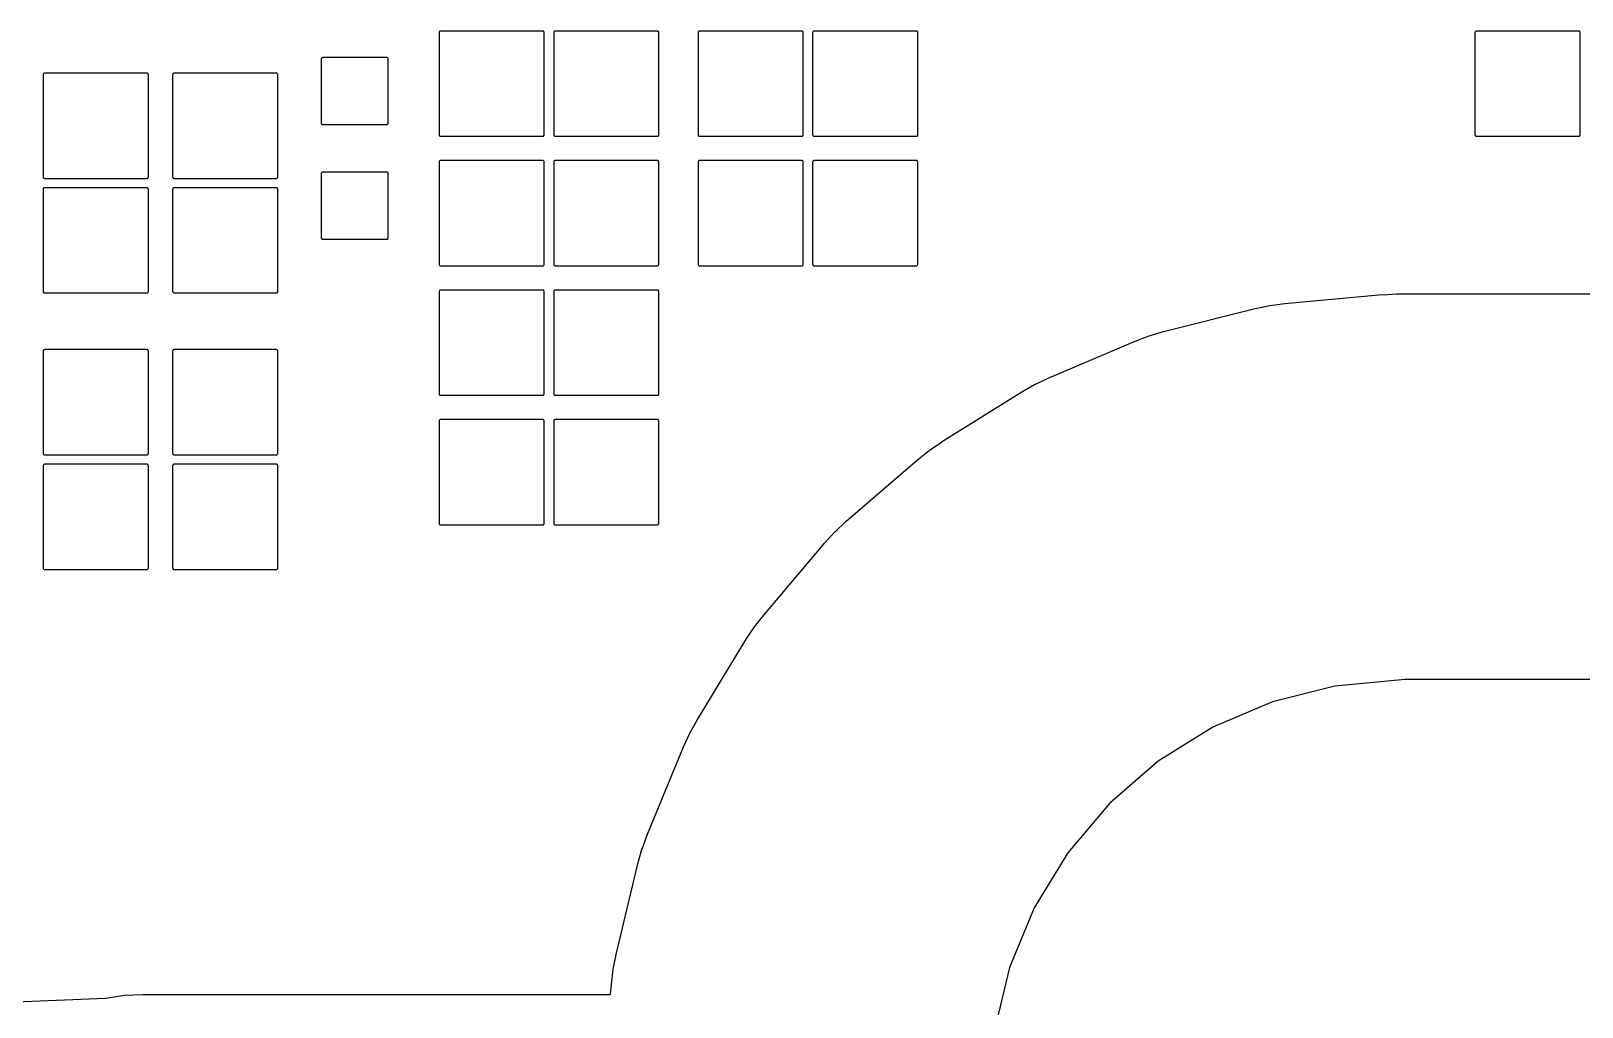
# Model space of a CAD drawing. Header units: inches. Extents: x -0.5 to 10, y -2.4 to 3.9.
# Drawn here: x 1.16 to 1.6391, y 2.7848 to 3.0863 of the extents above; entities that cross this region are included whole.
import ezdxf

# ---------------------------------------------------------------- set-up
doc = ezdxf.new("R2010")
doc.units = ezdxf.units.IN

msp = doc.modelspace()

# ---------------------------------------------------------------- linework, layer by layer
for points in [[(1.286525, 3.053751), (1.286525, 3.053751), (1.28655, 3.05375), (1.31805, 3.05375), (1.318075, 3.053751), (1.318124, 3.053756), (1.318172, 3.053765), (1.318219, 3.053779), (1.318264, 3.053798), (1.318307, 3.053821), (1.318348, 3.053849), (1.318386, 3.05388), (1.31842, 3.053914), (1.318451, 3.053952), (1.318479, 3.053993), (1.318502, 3.054036), (1.318521, 3.054081), (1.318535, 3.054128), (1.318544, 3.054176), (1.318549, 3.054225), (1.31855, 3.05425), (1.31855, 3.08575), (1.318549, 3.085775), (1.318544, 3.085824), (1.318535, 3.085872), (1.318521, 3.085919), (1.318502, 3.085964), (1.318479, 3.086007), (1.318451, 3.086048), (1.31842, 3.086086), (1.318386, 3.08612), (1.318348, 3.086151), (1.318307, 3.086179), (1.318264, 3.086202), (1.318219, 3.086221), (1.318172, 3.086235), (1.318124, 3.086244), (1.318075, 3.086249), (1.31805, 3.08625), (1.28655, 3.08625), (1.286525, 3.086249), (1.286476, 3.086244), (1.286428, 3.086235), (1.286381, 3.086221), (1.286336, 3.086202), (1.286293, 3.086179), (1.286252, 3.086151), (1.286214, 3.08612), (1.28618, 3.086086), (1.286149, 3.086048), (1.286121, 3.086007), (1.286098, 3.085964), (1.286079, 3.085919), (1.286065, 3.085872), (1.286056, 3.085824), (1.286051, 3.085775), (1.28605, 3.08575), (1.28605, 3.05425), (1.286051, 3.054225), (1.286056, 3.054176), (1.286065, 3.054128), (1.286079, 3.054081), (1.286098, 3.054036), (1.286121, 3.053993), (1.286149, 3.053952), (1.28618, 3.053914), (1.286214, 3.05388), (1.286252, 3.053849), (1.286293, 3.053821), (1.286336, 3.053798), (1.286381, 3.053779), (1.286428, 3.053765), (1.286476, 3.053756)], [(1.321925, 3.053751), (1.321925, 3.053751), (1.32195, 3.05375), (1.35345, 3.05375), (1.353475, 3.053751), (1.353524, 3.053756), (1.353572, 3.053765), (1.353619, 3.053779), (1.353664, 3.053798), (1.353707, 3.053821), (1.353748, 3.053849), (1.353786, 3.05388), (1.35382, 3.053914), (1.353851, 3.053952), (1.353879, 3.053993), (1.353902, 3.054036), (1.353921, 3.054081), (1.353935, 3.054128), (1.353944, 3.054176), (1.353949, 3.054225), (1.35395, 3.05425), (1.35395, 3.08575), (1.353949, 3.085775), (1.353944, 3.085824), (1.353935, 3.085872), (1.353921, 3.085919), (1.353902, 3.085964), (1.353879, 3.086007), (1.353851, 3.086048), (1.35382, 3.086086), (1.353786, 3.08612), (1.353748, 3.086151), (1.353707, 3.086179), (1.353664, 3.086202), (1.353619, 3.086221), (1.353572, 3.086235), (1.353524, 3.086244), (1.353475, 3.086249), (1.35345, 3.08625), (1.32195, 3.08625), (1.321925, 3.086249), (1.321876, 3.086244), (1.321828, 3.086235), (1.321781, 3.086221), (1.321736, 3.086202), (1.321693, 3.086179), (1.321652, 3.086151), (1.321614, 3.08612), (1.32158, 3.086086), (1.321549, 3.086048), (1.321521, 3.086007), (1.321498, 3.085964), (1.321479, 3.085919), (1.321465, 3.085872), (1.321456, 3.085824), (1.321451, 3.085775), (1.32145, 3.08575), (1.32145, 3.05425), (1.321451, 3.054225), (1.321456, 3.054176), (1.321465, 3.054128), (1.321479, 3.054081), (1.321498, 3.054036), (1.321521, 3.053993), (1.321549, 3.053952), (1.32158, 3.053914), (1.321614, 3.05388), (1.321652, 3.053849), (1.321693, 3.053821), (1.321736, 3.053798), (1.321781, 3.053779), (1.321828, 3.053765), (1.321876, 3.053756)], [(1.366525, 3.053751), (1.366525, 3.053751), (1.36655, 3.05375), (1.39805, 3.05375), (1.398075, 3.053751), (1.398124, 3.053756), (1.398172, 3.053765), (1.398219, 3.053779), (1.398264, 3.053798), (1.398307, 3.053821), (1.398348, 3.053849), (1.398386, 3.05388), (1.39842, 3.053914), (1.398451, 3.053952), (1.398479, 3.053993), (1.398502, 3.054036), (1.398521, 3.054081), (1.398535, 3.054128), (1.398544, 3.054176), (1.398549, 3.054225), (1.39855, 3.05425), (1.39855, 3.08575), (1.398549, 3.085775), (1.398544, 3.085824), (1.398535, 3.085872), (1.398521, 3.085919), (1.398502, 3.085964), (1.398479, 3.086007), (1.398451, 3.086048), (1.39842, 3.086086), (1.398386, 3.08612), (1.398348, 3.086151), (1.398307, 3.086179), (1.398264, 3.086202), (1.398219, 3.086221), (1.398172, 3.086235), (1.398124, 3.086244), (1.398075, 3.086249), (1.39805, 3.08625), (1.36655, 3.08625), (1.366525, 3.086249), (1.366476, 3.086244), (1.366428, 3.086235), (1.366381, 3.086221), (1.366336, 3.086202), (1.366293, 3.086179), (1.366252, 3.086151), (1.366214, 3.08612), (1.36618, 3.086086), (1.366149, 3.086048), (1.366121, 3.086007), (1.366098, 3.085964), (1.366079, 3.085919), (1.366065, 3.085872), (1.366056, 3.085824), (1.366051, 3.085775), (1.36605, 3.08575), (1.36605, 3.05425), (1.366051, 3.054225), (1.366056, 3.054176), (1.366065, 3.054128), (1.366079, 3.054081), (1.366098, 3.054036), (1.366121, 3.053993), (1.366149, 3.053952), (1.36618, 3.053914), (1.366214, 3.05388), (1.366252, 3.053849), (1.366293, 3.053821), (1.366336, 3.053798), (1.366381, 3.053779), (1.366428, 3.053765), (1.366476, 3.053756)], [(1.401925, 3.053751), (1.401925, 3.053751), (1.40195, 3.05375), (1.43345, 3.05375), (1.433475, 3.053751), (1.433524, 3.053756), (1.433572, 3.053765), (1.433619, 3.053779), (1.433664, 3.053798), (1.433707, 3.053821), (1.433748, 3.053849), (1.433786, 3.05388), (1.43382, 3.053914), (1.433851, 3.053952), (1.433879, 3.053993), (1.433902, 3.054036), (1.433921, 3.054081), (1.433935, 3.054128), (1.433944, 3.054176), (1.433949, 3.054225), (1.43395, 3.05425), (1.43395, 3.08575), (1.433949, 3.085775), (1.433944, 3.085824), (1.433935, 3.085872), (1.433921, 3.085919), (1.433902, 3.085964), (1.433879, 3.086007), (1.433851, 3.086048), (1.43382, 3.086086), (1.433786, 3.08612), (1.433748, 3.086151), (1.433707, 3.086179), (1.433664, 3.086202), (1.433619, 3.086221), (1.433572, 3.086235), (1.433524, 3.086244), (1.433475, 3.086249), (1.43345, 3.08625), (1.40195, 3.08625), (1.401925, 3.086249), (1.401876, 3.086244), (1.401828, 3.086235), (1.401781, 3.086221), (1.401736, 3.086202), (1.401693, 3.086179), (1.401652, 3.086151), (1.401614, 3.08612), (1.40158, 3.086086), (1.401549, 3.086048), (1.401521, 3.086007), (1.401498, 3.085964), (1.401479, 3.085919), (1.401465, 3.085872), (1.401456, 3.085824), (1.401451, 3.085775), (1.40145, 3.08575), (1.40145, 3.05425), (1.401451, 3.054225), (1.401456, 3.054176), (1.401465, 3.054128), (1.401479, 3.054081), (1.401498, 3.054036), (1.401521, 3.053993), (1.401549, 3.053952), (1.40158, 3.053914), (1.401614, 3.05388), (1.401652, 3.053849), (1.401693, 3.053821), (1.401736, 3.053798), (1.401781, 3.053779), (1.401828, 3.053765), (1.401876, 3.053756)], [(1.606525, 3.053751), (1.606525, 3.053751), (1.60655, 3.05375), (1.63805, 3.05375), (1.638075, 3.053751), (1.638124, 3.053756), (1.638172, 3.053765), (1.638219, 3.053779), (1.638264, 3.053798), (1.638307, 3.053821), (1.638348, 3.053849), (1.638386, 3.05388), (1.63842, 3.053914), (1.638451, 3.053952), (1.638479, 3.053993), (1.638502, 3.054036), (1.638521, 3.054081), (1.638535, 3.054128), (1.638544, 3.054176), (1.638549, 3.054225), (1.63855, 3.05425), (1.63855, 3.08575), (1.638549, 3.085775), (1.638544, 3.085824), (1.638535, 3.085872), (1.638521, 3.085919), (1.638502, 3.085964), (1.638479, 3.086007), (1.638451, 3.086048), (1.63842, 3.086086), (1.638386, 3.08612), (1.638348, 3.086151), (1.638307, 3.086179), (1.638264, 3.086202), (1.638219, 3.086221), (1.638172, 3.086235), (1.638124, 3.086244), (1.638075, 3.086249), (1.63805, 3.08625), (1.60655, 3.08625), (1.606525, 3.086249), (1.606476, 3.086244), (1.606428, 3.086235), (1.606381, 3.086221), (1.606336, 3.086202), (1.606293, 3.086179), (1.606252, 3.086151), (1.606214, 3.08612), (1.60618, 3.086086), (1.606149, 3.086048), (1.606121, 3.086007), (1.606098, 3.085964), (1.606079, 3.085919), (1.606065, 3.085872), (1.606056, 3.085824), (1.606051, 3.085775), (1.60605, 3.08575), (1.60605, 3.05425), (1.606051, 3.054225), (1.606056, 3.054176), (1.606065, 3.054128), (1.606079, 3.054081), (1.606098, 3.054036), (1.606121, 3.053993), (1.606149, 3.053952), (1.60618, 3.053914), (1.606214, 3.05388), (1.606252, 3.053849), (1.606293, 3.053821), (1.606336, 3.053798), (1.606381, 3.053779), (1.606428, 3.053765), (1.606476, 3.053756)], [(1.250125, 3.057351), (1.250125, 3.057351), (1.25015, 3.05735), (1.26985, 3.05735), (1.269875, 3.057351), (1.269924, 3.057356), (1.269972, 3.057365), (1.270019, 3.057379), (1.270064, 3.057398), (1.270107, 3.057421), (1.270148, 3.057449), (1.270186, 3.05748), (1.27022, 3.057514), (1.270251, 3.057552), (1.270279, 3.057593), (1.270302, 3.057636), (1.270321, 3.057681), (1.270335, 3.057728), (1.270344, 3.057776), (1.270349, 3.057825), (1.27035, 3.05785), (1.27035, 3.07755), (1.270349, 3.077575), (1.270344, 3.077624), (1.270335, 3.077672), (1.270321, 3.077719), (1.270302, 3.077764), (1.270279, 3.077807), (1.270251, 3.077848), (1.27022, 3.077886), (1.270186, 3.07792), (1.270148, 3.077951), (1.270107, 3.077979), (1.270064, 3.078002), (1.270019, 3.078021), (1.269972, 3.078035), (1.269924, 3.078044), (1.269875, 3.078049), (1.26985, 3.07805), (1.25015, 3.07805), (1.250125, 3.078049), (1.250076, 3.078044), (1.250028, 3.078035), (1.249981, 3.078021), (1.249936, 3.078002), (1.249893, 3.077979), (1.249852, 3.077951), (1.249814, 3.07792), (1.24978, 3.077886), (1.249749, 3.077848), (1.249721, 3.077807), (1.249698, 3.077764), (1.249679, 3.077719), (1.249665, 3.077672), (1.249656, 3.077624), (1.249651, 3.077575), (1.24965, 3.07755), (1.24965, 3.05785), (1.249651, 3.057825), (1.249656, 3.057776), (1.249665, 3.057728), (1.249679, 3.057681), (1.249698, 3.057636), (1.249721, 3.057593), (1.249749, 3.057552), (1.24978, 3.057514), (1.249814, 3.05748), (1.249852, 3.057449), (1.249893, 3.057421), (1.249936, 3.057398), (1.249981, 3.057379), (1.250028, 3.057365), (1.250076, 3.057356)], [(1.164225, 3.040751), (1.164225, 3.040751), (1.16425, 3.04075), (1.19575, 3.04075), (1.195775, 3.040751), (1.195824, 3.040756), (1.195872, 3.040765), (1.195919, 3.040779), (1.195964, 3.040798), (1.196007, 3.040821), (1.196048, 3.040849), (1.196086, 3.04088), (1.19612, 3.040914), (1.196151, 3.040952), (1.196179, 3.040993), (1.196202, 3.041036), (1.196221, 3.041081), (1.196235, 3.041128), (1.196244, 3.041176), (1.196249, 3.041225), (1.19625, 3.04125), (1.19625, 3.07275), (1.196249, 3.072775), (1.196244, 3.072824), (1.196235, 3.072872), (1.196221, 3.072919), (1.196202, 3.072964), (1.196179, 3.073007), (1.196151, 3.073048), (1.19612, 3.073086), (1.196086, 3.07312), (1.196048, 3.073151), (1.196007, 3.073179), (1.195964, 3.073202), (1.195919, 3.073221), (1.195872, 3.073235), (1.195824, 3.073244), (1.195775, 3.073249), (1.19575, 3.07325), (1.16425, 3.07325), (1.164225, 3.073249), (1.164176, 3.073244), (1.164128, 3.073235), (1.164081, 3.073221), (1.164036, 3.073202), (1.163993, 3.073179), (1.163952, 3.073151), (1.163914, 3.07312), (1.16388, 3.073086), (1.163849, 3.073048), (1.163821, 3.073007), (1.163798, 3.072964), (1.163779, 3.072919), (1.163765, 3.072872), (1.163756, 3.072824), (1.163751, 3.072775), (1.16375, 3.07275), (1.16375, 3.04125), (1.163751, 3.041225), (1.163756, 3.041176), (1.163765, 3.041128), (1.163779, 3.041081), (1.163798, 3.041036), (1.163821, 3.040993), (1.163849, 3.040952), (1.16388, 3.040914), (1.163914, 3.04088), (1.163952, 3.040849), (1.163993, 3.040821), (1.164036, 3.040798), (1.164081, 3.040779), (1.164128, 3.040765), (1.164176, 3.040756)], [(1.204225, 3.040751), (1.204225, 3.040751), (1.20425, 3.04075), (1.23575, 3.04075), (1.235775, 3.040751), (1.235824, 3.040756), (1.235872, 3.040765), (1.235919, 3.040779), (1.235964, 3.040798), (1.236007, 3.040821), (1.236048, 3.040849), (1.236086, 3.04088), (1.23612, 3.040914), (1.236151, 3.040952), (1.236179, 3.040993), (1.236202, 3.041036), (1.236221, 3.041081), (1.236235, 3.041128), (1.236244, 3.041176), (1.236249, 3.041225), (1.23625, 3.04125), (1.23625, 3.07275), (1.236249, 3.072775), (1.236244, 3.072824), (1.236235, 3.072872), (1.236221, 3.072919), (1.236202, 3.072964), (1.236179, 3.073007), (1.236151, 3.073048), (1.23612, 3.073086), (1.236086, 3.07312), (1.236048, 3.073151), (1.236007, 3.073179), (1.235964, 3.073202), (1.235919, 3.073221), (1.235872, 3.073235), (1.235824, 3.073244), (1.235775, 3.073249), (1.23575, 3.07325), (1.20425, 3.07325), (1.204225, 3.073249), (1.204176, 3.073244), (1.204128, 3.073235), (1.204081, 3.073221), (1.204036, 3.073202), (1.203993, 3.073179), (1.203952, 3.073151), (1.203914, 3.07312), (1.20388, 3.073086), (1.203849, 3.073048), (1.203821, 3.073007), (1.203798, 3.072964), (1.203779, 3.072919), (1.203765, 3.072872), (1.203756, 3.072824), (1.203751, 3.072775), (1.20375, 3.07275), (1.20375, 3.04125), (1.203751, 3.041225), (1.203756, 3.041176), (1.203765, 3.041128), (1.203779, 3.041081), (1.203798, 3.041036), (1.203821, 3.040993), (1.203849, 3.040952), (1.20388, 3.040914), (1.203914, 3.04088), (1.203952, 3.040849), (1.203993, 3.040821), (1.204036, 3.040798), (1.204081, 3.040779), (1.204128, 3.040765), (1.204176, 3.040756)], [(1.250125, 3.021951), (1.250125, 3.021951), (1.25015, 3.02195), (1.26985, 3.02195), (1.269875, 3.021951), (1.269924, 3.021956), (1.269972, 3.021965), (1.270019, 3.021979), (1.270064, 3.021998), (1.270107, 3.022021), (1.270148, 3.022049), (1.270186, 3.02208), (1.27022, 3.022114), (1.270251, 3.022152), (1.270279, 3.022193), (1.270302, 3.022236), (1.270321, 3.022281), (1.270335, 3.022328), (1.270344, 3.022376), (1.270349, 3.022425), (1.27035, 3.02245), (1.27035, 3.04215), (1.270349, 3.042175), (1.270344, 3.042224), (1.270335, 3.042272), (1.270321, 3.042319), (1.270302, 3.042364), (1.270279, 3.042407), (1.270251, 3.042448), (1.27022, 3.042486), (1.270186, 3.04252), (1.270148, 3.042551), (1.270107, 3.042579), (1.270064, 3.042602), (1.270019, 3.042621), (1.269972, 3.042635), (1.269924, 3.042644), (1.269875, 3.042649), (1.26985, 3.04265), (1.25015, 3.04265), (1.250125, 3.042649), (1.250076, 3.042644), (1.250028, 3.042635), (1.249981, 3.042621), (1.249936, 3.042602), (1.249893, 3.042579), (1.249852, 3.042551), (1.249814, 3.04252), (1.24978, 3.042486), (1.249749, 3.042448), (1.249721, 3.042407), (1.249698, 3.042364), (1.249679, 3.042319), (1.249665, 3.042272), (1.249656, 3.042224), (1.249651, 3.042175), (1.24965, 3.04215), (1.24965, 3.02245), (1.249651, 3.022425), (1.249656, 3.022376), (1.249665, 3.022328), (1.249679, 3.022281), (1.249698, 3.022236), (1.249721, 3.022193), (1.249749, 3.022152), (1.24978, 3.022114), (1.249814, 3.02208), (1.249852, 3.022049), (1.249893, 3.022021), (1.249936, 3.021998), (1.249981, 3.021979), (1.250028, 3.021965), (1.250076, 3.021956)], [(1.286525, 3.013751), (1.286525, 3.013751), (1.28655, 3.01375), (1.31805, 3.01375), (1.318075, 3.013751), (1.318124, 3.013756), (1.318172, 3.013765), (1.318219, 3.013779), (1.318264, 3.013798), (1.318307, 3.013821), (1.318348, 3.013849), (1.318386, 3.01388), (1.31842, 3.013914), (1.318451, 3.013952), (1.318479, 3.013993), (1.318502, 3.014036), (1.318521, 3.014081), (1.318535, 3.014128), (1.318544, 3.014176), (1.318549, 3.014225), (1.31855, 3.01425), (1.31855, 3.04575), (1.318549, 3.045775), (1.318544, 3.045824), (1.318535, 3.045872), (1.318521, 3.045919), (1.318502, 3.045964), (1.318479, 3.046007), (1.318451, 3.046048), (1.31842, 3.046086), (1.318386, 3.04612), (1.318348, 3.046151), (1.318307, 3.046179), (1.318264, 3.046202), (1.318219, 3.046221), (1.318172, 3.046235), (1.318124, 3.046244), (1.318075, 3.046249), (1.31805, 3.04625), (1.28655, 3.04625), (1.286525, 3.046249), (1.286476, 3.046244), (1.286428, 3.046235), (1.286381, 3.046221), (1.286336, 3.046202), (1.286293, 3.046179), (1.286252, 3.046151), (1.286214, 3.04612), (1.28618, 3.046086), (1.286149, 3.046048), (1.286121, 3.046007), (1.286098, 3.045964), (1.286079, 3.045919), (1.286065, 3.045872), (1.286056, 3.045824), (1.286051, 3.045775), (1.28605, 3.04575), (1.28605, 3.01425), (1.286051, 3.014225), (1.286056, 3.014176), (1.286065, 3.014128), (1.286079, 3.014081), (1.286098, 3.014036), (1.286121, 3.013993), (1.286149, 3.013952), (1.28618, 3.013914), (1.286214, 3.01388), (1.286252, 3.013849), (1.286293, 3.013821), (1.286336, 3.013798), (1.286381, 3.013779), (1.286428, 3.013765), (1.286476, 3.013756)], [(1.321925, 3.013751), (1.321925, 3.013751), (1.32195, 3.01375), (1.35345, 3.01375), (1.353475, 3.013751), (1.353524, 3.013756), (1.353572, 3.013765), (1.353619, 3.013779), (1.353664, 3.013798), (1.353707, 3.013821), (1.353748, 3.013849), (1.353786, 3.01388), (1.35382, 3.013914), (1.353851, 3.013952), (1.353879, 3.013993), (1.353902, 3.014036), (1.353921, 3.014081), (1.353935, 3.014128), (1.353944, 3.014176), (1.353949, 3.014225), (1.35395, 3.01425), (1.35395, 3.04575), (1.353949, 3.045775), (1.353944, 3.045824), (1.353935, 3.045872), (1.353921, 3.045919), (1.353902, 3.045964), (1.353879, 3.046007), (1.353851, 3.046048), (1.35382, 3.046086), (1.353786, 3.04612), (1.353748, 3.046151), (1.353707, 3.046179), (1.353664, 3.046202), (1.353619, 3.046221), (1.353572, 3.046235), (1.353524, 3.046244), (1.353475, 3.046249), (1.35345, 3.04625), (1.32195, 3.04625), (1.321925, 3.046249), (1.321876, 3.046244), (1.321828, 3.046235), (1.321781, 3.046221), (1.321736, 3.046202), (1.321693, 3.046179), (1.321652, 3.046151), (1.321614, 3.04612), (1.32158, 3.046086), (1.321549, 3.046048), (1.321521, 3.046007), (1.321498, 3.045964), (1.321479, 3.045919), (1.321465, 3.045872), (1.321456, 3.045824), (1.321451, 3.045775), (1.32145, 3.04575), (1.32145, 3.01425), (1.321451, 3.014225), (1.321456, 3.014176), (1.321465, 3.014128), (1.321479, 3.014081), (1.321498, 3.014036), (1.321521, 3.013993), (1.321549, 3.013952), (1.32158, 3.013914), (1.321614, 3.01388), (1.321652, 3.013849), (1.321693, 3.013821), (1.321736, 3.013798), (1.321781, 3.013779), (1.321828, 3.013765), (1.321876, 3.013756)], [(1.366525, 3.013751), (1.366525, 3.013751), (1.36655, 3.01375), (1.39805, 3.01375), (1.398075, 3.013751), (1.398124, 3.013756), (1.398172, 3.013765), (1.398219, 3.013779), (1.398264, 3.013798), (1.398307, 3.013821), (1.398348, 3.013849), (1.398386, 3.01388), (1.39842, 3.013914), (1.398451, 3.013952), (1.398479, 3.013993), (1.398502, 3.014036), (1.398521, 3.014081), (1.398535, 3.014128), (1.398544, 3.014176), (1.398549, 3.014225), (1.39855, 3.01425), (1.39855, 3.04575), (1.398549, 3.045775), (1.398544, 3.045824), (1.398535, 3.045872), (1.398521, 3.045919), (1.398502, 3.045964), (1.398479, 3.046007), (1.398451, 3.046048), (1.39842, 3.046086), (1.398386, 3.04612), (1.398348, 3.046151), (1.398307, 3.046179), (1.398264, 3.046202), (1.398219, 3.046221), (1.398172, 3.046235), (1.398124, 3.046244), (1.398075, 3.046249), (1.39805, 3.04625), (1.36655, 3.04625), (1.366525, 3.046249), (1.366476, 3.046244), (1.366428, 3.046235), (1.366381, 3.046221), (1.366336, 3.046202), (1.366293, 3.046179), (1.366252, 3.046151), (1.366214, 3.04612), (1.36618, 3.046086), (1.366149, 3.046048), (1.366121, 3.046007), (1.366098, 3.045964), (1.366079, 3.045919), (1.366065, 3.045872), (1.366056, 3.045824), (1.366051, 3.045775), (1.36605, 3.04575), (1.36605, 3.01425), (1.366051, 3.014225), (1.366056, 3.014176), (1.366065, 3.014128), (1.366079, 3.014081), (1.366098, 3.014036), (1.366121, 3.013993), (1.366149, 3.013952), (1.36618, 3.013914), (1.366214, 3.01388), (1.366252, 3.013849), (1.366293, 3.013821), (1.366336, 3.013798), (1.366381, 3.013779), (1.366428, 3.013765), (1.366476, 3.013756)], [(1.401925, 3.013751), (1.401925, 3.013751), (1.40195, 3.01375), (1.43345, 3.01375), (1.433475, 3.013751), (1.433524, 3.013756), (1.433572, 3.013765), (1.433619, 3.013779), (1.433664, 3.013798), (1.433707, 3.013821), (1.433748, 3.013849), (1.433786, 3.01388), (1.43382, 3.013914), (1.433851, 3.013952), (1.433879, 3.013993), (1.433902, 3.014036), (1.433921, 3.014081), (1.433935, 3.014128), (1.433944, 3.014176), (1.433949, 3.014225), (1.43395, 3.01425), (1.43395, 3.04575), (1.433949, 3.045775), (1.433944, 3.045824), (1.433935, 3.045872), (1.433921, 3.045919), (1.433902, 3.045964), (1.433879, 3.046007), (1.433851, 3.046048), (1.43382, 3.046086), (1.433786, 3.04612), (1.433748, 3.046151), (1.433707, 3.046179), (1.433664, 3.046202), (1.433619, 3.046221), (1.433572, 3.046235), (1.433524, 3.046244), (1.433475, 3.046249), (1.43345, 3.04625), (1.40195, 3.04625), (1.401925, 3.046249), (1.401876, 3.046244), (1.401828, 3.046235), (1.401781, 3.046221), (1.401736, 3.046202), (1.401693, 3.046179), (1.401652, 3.046151), (1.401614, 3.04612), (1.40158, 3.046086), (1.401549, 3.046048), (1.401521, 3.046007), (1.401498, 3.045964), (1.401479, 3.045919), (1.401465, 3.045872), (1.401456, 3.045824), (1.401451, 3.045775), (1.40145, 3.04575), (1.40145, 3.01425), (1.401451, 3.014225), (1.401456, 3.014176), (1.401465, 3.014128), (1.401479, 3.014081), (1.401498, 3.014036), (1.401521, 3.013993), (1.401549, 3.013952), (1.40158, 3.013914), (1.401614, 3.01388), (1.401652, 3.013849), (1.401693, 3.013821), (1.401736, 3.013798), (1.401781, 3.013779), (1.401828, 3.013765), (1.401876, 3.013756)], [(1.164225, 3.005351), (1.164225, 3.005351), (1.16425, 3.00535), (1.19575, 3.00535), (1.195775, 3.005351), (1.195824, 3.005356), (1.195872, 3.005365), (1.195919, 3.005379), (1.195964, 3.005398), (1.196007, 3.005421), (1.196048, 3.005449), (1.196086, 3.00548), (1.19612, 3.005514), (1.196151, 3.005552), (1.196179, 3.005593), (1.196202, 3.005636), (1.196221, 3.005681), (1.196235, 3.005728), (1.196244, 3.005776), (1.196249, 3.005825), (1.19625, 3.00585), (1.19625, 3.03735), (1.196249, 3.037375), (1.196244, 3.037424), (1.196235, 3.037472), (1.196221, 3.037519), (1.196202, 3.037564), (1.196179, 3.037607), (1.196151, 3.037648), (1.19612, 3.037686), (1.196086, 3.03772), (1.196048, 3.037751), (1.196007, 3.037779), (1.195964, 3.037802), (1.195919, 3.037821), (1.195872, 3.037835), (1.195824, 3.037844), (1.195775, 3.037849), (1.19575, 3.03785), (1.16425, 3.03785), (1.164225, 3.037849), (1.164176, 3.037844), (1.164128, 3.037835), (1.164081, 3.037821), (1.164036, 3.037802), (1.163993, 3.037779), (1.163952, 3.037751), (1.163914, 3.03772), (1.16388, 3.037686), (1.163849, 3.037648), (1.163821, 3.037607), (1.163798, 3.037564), (1.163779, 3.037519), (1.163765, 3.037472), (1.163756, 3.037424), (1.163751, 3.037375), (1.16375, 3.03735), (1.16375, 3.00585), (1.163751, 3.005825), (1.163756, 3.005776), (1.163765, 3.005728), (1.163779, 3.005681), (1.163798, 3.005636), (1.163821, 3.005593), (1.163849, 3.005552), (1.16388, 3.005514), (1.163914, 3.00548), (1.163952, 3.005449), (1.163993, 3.005421), (1.164036, 3.005398), (1.164081, 3.005379), (1.164128, 3.005365), (1.164176, 3.005356)], [(1.204225, 3.005351), (1.204225, 3.005351), (1.20425, 3.00535), (1.23575, 3.00535), (1.235775, 3.005351), (1.235824, 3.005356), (1.235872, 3.005365), (1.235919, 3.005379), (1.235964, 3.005398), (1.236007, 3.005421), (1.236048, 3.005449), (1.236086, 3.00548), (1.23612, 3.005514), (1.236151, 3.005552), (1.236179, 3.005593), (1.236202, 3.005636), (1.236221, 3.005681), (1.236235, 3.005728), (1.236244, 3.005776), (1.236249, 3.005825), (1.23625, 3.00585), (1.23625, 3.03735), (1.236249, 3.037375), (1.236244, 3.037424), (1.236235, 3.037472), (1.236221, 3.037519), (1.236202, 3.037564), (1.236179, 3.037607), (1.236151, 3.037648), (1.23612, 3.037686), (1.236086, 3.03772), (1.236048, 3.037751), (1.236007, 3.037779), (1.235964, 3.037802), (1.235919, 3.037821), (1.235872, 3.037835), (1.235824, 3.037844), (1.235775, 3.037849), (1.23575, 3.03785), (1.20425, 3.03785), (1.204225, 3.037849), (1.204176, 3.037844), (1.204128, 3.037835), (1.204081, 3.037821), (1.204036, 3.037802), (1.203993, 3.037779), (1.203952, 3.037751), (1.203914, 3.03772), (1.20388, 3.037686), (1.203849, 3.037648), (1.203821, 3.037607), (1.203798, 3.037564), (1.203779, 3.037519), (1.203765, 3.037472), (1.203756, 3.037424), (1.203751, 3.037375), (1.20375, 3.03735), (1.20375, 3.00585), (1.203751, 3.005825), (1.203756, 3.005776), (1.203765, 3.005728), (1.203779, 3.005681), (1.203798, 3.005636), (1.203821, 3.005593), (1.203849, 3.005552), (1.20388, 3.005514), (1.203914, 3.00548), (1.203952, 3.005449), (1.203993, 3.005421), (1.204036, 3.005398), (1.204081, 3.005379), (1.204128, 3.005365), (1.204176, 3.005356)], [(1.286525, 2.973751), (1.286525, 2.973751), (1.28655, 2.97375), (1.31805, 2.97375), (1.318075, 2.973751), (1.318124, 2.973756), (1.318172, 2.973765), (1.318219, 2.973779), (1.318264, 2.973798), (1.318307, 2.973821), (1.318348, 2.973849), (1.318386, 2.97388), (1.31842, 2.973914), (1.318451, 2.973952), (1.318479, 2.973993), (1.318502, 2.974036), (1.318521, 2.974081), (1.318535, 2.974128), (1.318544, 2.974176), (1.318549, 2.974225), (1.31855, 2.97425), (1.31855, 3.00575), (1.318549, 3.005775), (1.318544, 3.005824), (1.318535, 3.005872), (1.318521, 3.005919), (1.318502, 3.005964), (1.318479, 3.006007), (1.318451, 3.006048), (1.31842, 3.006086), (1.318386, 3.00612), (1.318348, 3.006151), (1.318307, 3.006179), (1.318264, 3.006202), (1.318219, 3.006221), (1.318172, 3.006235), (1.318124, 3.006244), (1.318075, 3.006249), (1.31805, 3.00625), (1.28655, 3.00625), (1.286525, 3.006249), (1.286476, 3.006244), (1.286428, 3.006235), (1.286381, 3.006221), (1.286336, 3.006202), (1.286293, 3.006179), (1.286252, 3.006151), (1.286214, 3.00612), (1.28618, 3.006086), (1.286149, 3.006048), (1.286121, 3.006007), (1.286098, 3.005964), (1.286079, 3.005919), (1.286065, 3.005872), (1.286056, 3.005824), (1.286051, 3.005775), (1.28605, 3.00575), (1.28605, 2.97425), (1.286051, 2.974225), (1.286056, 2.974176), (1.286065, 2.974128), (1.286079, 2.974081), (1.286098, 2.974036), (1.286121, 2.973993), (1.286149, 2.973952), (1.28618, 2.973914), (1.286214, 2.97388), (1.286252, 2.973849), (1.286293, 2.973821), (1.286336, 2.973798), (1.286381, 2.973779), (1.286428, 2.973765), (1.286476, 2.973756)], [(1.321925, 2.973751), (1.321925, 2.973751), (1.32195, 2.97375), (1.35345, 2.97375), (1.353475, 2.973751), (1.353524, 2.973756), (1.353572, 2.973765), (1.353619, 2.973779), (1.353664, 2.973798), (1.353707, 2.973821), (1.353748, 2.973849), (1.353786, 2.97388), (1.35382, 2.973914), (1.353851, 2.973952), (1.353879, 2.973993), (1.353902, 2.974036), (1.353921, 2.974081), (1.353935, 2.974128), (1.353944, 2.974176), (1.353949, 2.974225), (1.35395, 2.97425), (1.35395, 3.00575), (1.353949, 3.005775), (1.353944, 3.005824), (1.353935, 3.005872), (1.353921, 3.005919), (1.353902, 3.005964), (1.353879, 3.006007), (1.353851, 3.006048), (1.35382, 3.006086), (1.353786, 3.00612), (1.353748, 3.006151), (1.353707, 3.006179), (1.353664, 3.006202), (1.353619, 3.006221), (1.353572, 3.006235), (1.353524, 3.006244), (1.353475, 3.006249), (1.35345, 3.00625), (1.32195, 3.00625), (1.321925, 3.006249), (1.321876, 3.006244), (1.321828, 3.006235), (1.321781, 3.006221), (1.321736, 3.006202), (1.321693, 3.006179), (1.321652, 3.006151), (1.321614, 3.00612), (1.32158, 3.006086), (1.321549, 3.006048), (1.321521, 3.006007), (1.321498, 3.005964), (1.321479, 3.005919), (1.321465, 3.005872), (1.321456, 3.005824), (1.321451, 3.005775), (1.32145, 3.00575), (1.32145, 2.97425), (1.321451, 2.974225), (1.321456, 2.974176), (1.321465, 2.974128), (1.321479, 2.974081), (1.321498, 2.974036), (1.321521, 2.973993), (1.321549, 2.973952), (1.32158, 2.973914), (1.321614, 2.97388), (1.321652, 2.973849), (1.321693, 2.973821), (1.321736, 2.973798), (1.321781, 2.973779), (1.321828, 2.973765), (1.321876, 2.973756)], [(1.164225, 2.955351), (1.164225, 2.955351), (1.16425, 2.95535), (1.19575, 2.95535), (1.195775, 2.955351), (1.195824, 2.955356), (1.195872, 2.955365), (1.195919, 2.955379), (1.195964, 2.955398), (1.196007, 2.955421), (1.196048, 2.955449), (1.196086, 2.95548), (1.19612, 2.955514), (1.196151, 2.955552), (1.196179, 2.955593), (1.196202, 2.955636), (1.196221, 2.955681), (1.196235, 2.955728), (1.196244, 2.955776), (1.196249, 2.955825), (1.19625, 2.95585), (1.19625, 2.98735), (1.196249, 2.987375), (1.196244, 2.987424), (1.196235, 2.987472), (1.196221, 2.987519), (1.196202, 2.987564), (1.196179, 2.987607), (1.196151, 2.987648), (1.19612, 2.987686), (1.196086, 2.98772), (1.196048, 2.987751), (1.196007, 2.987779), (1.195964, 2.987802), (1.195919, 2.987821), (1.195872, 2.987835), (1.195824, 2.987844), (1.195775, 2.987849), (1.19575, 2.98785), (1.16425, 2.98785), (1.164225, 2.987849), (1.164176, 2.987844), (1.164128, 2.987835), (1.164081, 2.987821), (1.164036, 2.987802), (1.163993, 2.987779), (1.163952, 2.987751), (1.163914, 2.98772), (1.16388, 2.987686), (1.163849, 2.987648), (1.163821, 2.987607), (1.163798, 2.987564), (1.163779, 2.987519), (1.163765, 2.987472), (1.163756, 2.987424), (1.163751, 2.987375), (1.16375, 2.98735), (1.16375, 2.95585), (1.163751, 2.955825), (1.163756, 2.955776), (1.163765, 2.955728), (1.163779, 2.955681), (1.163798, 2.955636), (1.163821, 2.955593), (1.163849, 2.955552), (1.16388, 2.955514), (1.163914, 2.95548), (1.163952, 2.955449), (1.163993, 2.955421), (1.164036, 2.955398), (1.164081, 2.955379), (1.164128, 2.955365), (1.164176, 2.955356)], [(1.204225, 2.955351), (1.204225, 2.955351), (1.20425, 2.95535), (1.23575, 2.95535), (1.235775, 2.955351), (1.235824, 2.955356), (1.235872, 2.955365), (1.235919, 2.955379), (1.235964, 2.955398), (1.236007, 2.955421), (1.236048, 2.955449), (1.236086, 2.95548), (1.23612, 2.955514), (1.236151, 2.955552), (1.236179, 2.955593), (1.236202, 2.955636), (1.236221, 2.955681), (1.236235, 2.955728), (1.236244, 2.955776), (1.236249, 2.955825), (1.23625, 2.95585), (1.23625, 2.98735), (1.236249, 2.987375), (1.236244, 2.987424), (1.236235, 2.987472), (1.236221, 2.987519), (1.236202, 2.987564), (1.236179, 2.987607), (1.236151, 2.987648), (1.23612, 2.987686), (1.236086, 2.98772), (1.236048, 2.987751), (1.236007, 2.987779), (1.235964, 2.987802), (1.235919, 2.987821), (1.235872, 2.987835), (1.235824, 2.987844), (1.235775, 2.987849), (1.23575, 2.98785), (1.20425, 2.98785), (1.204225, 2.987849), (1.204176, 2.987844), (1.204128, 2.987835), (1.204081, 2.987821), (1.204036, 2.987802), (1.203993, 2.987779), (1.203952, 2.987751), (1.203914, 2.98772), (1.20388, 2.987686), (1.203849, 2.987648), (1.203821, 2.987607), (1.203798, 2.987564), (1.203779, 2.987519), (1.203765, 2.987472), (1.203756, 2.987424), (1.203751, 2.987375), (1.20375, 2.98735), (1.20375, 2.95585), (1.203751, 2.955825), (1.203756, 2.955776), (1.203765, 2.955728), (1.203779, 2.955681), (1.203798, 2.955636), (1.203821, 2.955593), (1.203849, 2.955552), (1.20388, 2.955514), (1.203914, 2.95548), (1.203952, 2.955449), (1.203993, 2.955421), (1.204036, 2.955398), (1.204081, 2.955379), (1.204128, 2.955365), (1.204176, 2.955356)], [(1.286525, 2.933751), (1.286525, 2.933751), (1.28655, 2.93375), (1.31805, 2.93375), (1.318075, 2.933751), (1.318124, 2.933756), (1.318172, 2.933765), (1.318219, 2.933779), (1.318264, 2.933798), (1.318307, 2.933821), (1.318348, 2.933849), (1.318386, 2.93388), (1.31842, 2.933914), (1.318451, 2.933952), (1.318479, 2.933993), (1.318502, 2.934036), (1.318521, 2.934081), (1.318535, 2.934128), (1.318544, 2.934176), (1.318549, 2.934225), (1.31855, 2.93425), (1.31855, 2.96575), (1.318549, 2.965775), (1.318544, 2.965824), (1.318535, 2.965872), (1.318521, 2.965919), (1.318502, 2.965964), (1.318479, 2.966007), (1.318451, 2.966048), (1.31842, 2.966086), (1.318386, 2.96612), (1.318348, 2.966151), (1.318307, 2.966179), (1.318264, 2.966202), (1.318219, 2.966221), (1.318172, 2.966235), (1.318124, 2.966244), (1.318075, 2.966249), (1.31805, 2.96625), (1.28655, 2.96625), (1.286525, 2.966249), (1.286476, 2.966244), (1.286428, 2.966235), (1.286381, 2.966221), (1.286336, 2.966202), (1.286293, 2.966179), (1.286252, 2.966151), (1.286214, 2.96612), (1.28618, 2.966086), (1.286149, 2.966048), (1.286121, 2.966007), (1.286098, 2.965964), (1.286079, 2.965919), (1.286065, 2.965872), (1.286056, 2.965824), (1.286051, 2.965775), (1.28605, 2.96575), (1.28605, 2.93425), (1.286051, 2.934225), (1.286056, 2.934176), (1.286065, 2.934128), (1.286079, 2.934081), (1.286098, 2.934036), (1.286121, 2.933993), (1.286149, 2.933952), (1.28618, 2.933914), (1.286214, 2.93388), (1.286252, 2.933849), (1.286293, 2.933821), (1.286336, 2.933798), (1.286381, 2.933779), (1.286428, 2.933765), (1.286476, 2.933756)], [(1.321451, 2.965775), (1.321451, 2.965775), (1.32145, 2.96575), (1.32145, 2.93425), (1.321451, 2.934225), (1.321456, 2.934176), (1.321465, 2.934128), (1.321479, 2.934081), (1.321498, 2.934036), (1.321521, 2.933993), (1.321549, 2.933952), (1.32158, 2.933914), (1.321614, 2.93388), (1.321652, 2.933849), (1.321693, 2.933821), (1.321736, 2.933798), (1.321781, 2.933779), (1.321828, 2.933765), (1.321876, 2.933756), (1.321925, 2.933751), (1.32195, 2.93375), (1.35345, 2.93375), (1.353475, 2.933751), (1.353524, 2.933756), (1.353572, 2.933765), (1.353619, 2.933779), (1.353664, 2.933798), (1.353707, 2.933821), (1.353748, 2.933849), (1.353786, 2.93388), (1.35382, 2.933914), (1.353851, 2.933952), (1.353879, 2.933993), (1.353902, 2.934036), (1.353921, 2.934081), (1.353935, 2.934128), (1.353944, 2.934176), (1.353949, 2.934225), (1.35395, 2.93425), (1.35395, 2.96575), (1.353949, 2.965775), (1.353944, 2.965824), (1.353935, 2.965872), (1.353921, 2.965919), (1.353902, 2.965964), (1.353879, 2.966007), (1.353851, 2.966048), (1.35382, 2.966086), (1.353786, 2.96612), (1.353748, 2.966151), (1.353707, 2.966179), (1.353664, 2.966202), (1.353619, 2.966221), (1.353572, 2.966235), (1.353524, 2.966244), (1.353475, 2.966249), (1.35345, 2.96625), (1.32195, 2.96625), (1.321925, 2.966249), (1.321876, 2.966244), (1.321828, 2.966235), (1.321781, 2.966221), (1.321736, 2.966202), (1.321693, 2.966179), (1.321652, 2.966151), (1.321614, 2.96612), (1.32158, 2.966086), (1.321549, 2.966048), (1.321521, 2.966007), (1.321498, 2.965964), (1.321479, 2.965919), (1.321465, 2.965872), (1.321456, 2.965824)], [(1.164225, 2.919951), (1.164225, 2.919951), (1.16425, 2.91995), (1.19575, 2.91995), (1.195775, 2.919951), (1.195824, 2.919956), (1.195872, 2.919965), (1.195919, 2.919979), (1.195964, 2.919998), (1.196007, 2.920021), (1.196048, 2.920049), (1.196086, 2.92008), (1.19612, 2.920114), (1.196151, 2.920152), (1.196179, 2.920193), (1.196202, 2.920236), (1.196221, 2.920281), (1.196235, 2.920328), (1.196244, 2.920376), (1.196249, 2.920425), (1.19625, 2.92045), (1.19625, 2.95195), (1.196249, 2.951975), (1.196244, 2.952024), (1.196235, 2.952072), (1.196221, 2.952119), (1.196202, 2.952164), (1.196179, 2.952207), (1.196151, 2.952248), (1.19612, 2.952286), (1.196086, 2.95232), (1.196048, 2.952351), (1.196007, 2.952379), (1.195964, 2.952402), (1.195919, 2.952421), (1.195872, 2.952435), (1.195824, 2.952444), (1.195775, 2.952449), (1.19575, 2.95245), (1.16425, 2.95245), (1.164225, 2.952449), (1.164176, 2.952444), (1.164128, 2.952435), (1.164081, 2.952421), (1.164036, 2.952402), (1.163993, 2.952379), (1.163952, 2.952351), (1.163914, 2.95232), (1.16388, 2.952286), (1.163849, 2.952248), (1.163821, 2.952207), (1.163798, 2.952164), (1.163779, 2.952119), (1.163765, 2.952072), (1.163756, 2.952024), (1.163751, 2.951975), (1.16375, 2.95195), (1.16375, 2.92045), (1.163751, 2.920425), (1.163756, 2.920376), (1.163765, 2.920328), (1.163779, 2.920281), (1.163798, 2.920236), (1.163821, 2.920193), (1.163849, 2.920152), (1.16388, 2.920114), (1.163914, 2.92008), (1.163952, 2.920049), (1.163993, 2.920021), (1.164036, 2.919998), (1.164081, 2.919979), (1.164128, 2.919965), (1.164176, 2.919956)], [(1.204225, 2.919951), (1.204225, 2.919951), (1.20425, 2.91995), (1.23575, 2.91995), (1.235775, 2.919951), (1.235824, 2.919956), (1.235872, 2.919965), (1.235919, 2.919979), (1.235964, 2.919998), (1.236007, 2.920021), (1.236048, 2.920049), (1.236086, 2.92008), (1.23612, 2.920114), (1.236151, 2.920152), (1.236179, 2.920193), (1.236202, 2.920236), (1.236221, 2.920281), (1.236235, 2.920328), (1.236244, 2.920376), (1.236249, 2.920425), (1.23625, 2.92045), (1.23625, 2.95195), (1.236249, 2.951975), (1.236244, 2.952024), (1.236235, 2.952072), (1.236221, 2.952119), (1.236202, 2.952164), (1.236179, 2.952207), (1.236151, 2.952248), (1.23612, 2.952286), (1.236086, 2.95232), (1.236048, 2.952351), (1.236007, 2.952379), (1.235964, 2.952402), (1.235919, 2.952421), (1.235872, 2.952435), (1.235824, 2.952444), (1.235775, 2.952449), (1.23575, 2.95245), (1.20425, 2.95245), (1.204225, 2.952449), (1.204176, 2.952444), (1.204128, 2.952435), (1.204081, 2.952421), (1.204036, 2.952402), (1.203993, 2.952379), (1.203952, 2.952351), (1.203914, 2.95232), (1.20388, 2.952286), (1.203849, 2.952248), (1.203821, 2.952207), (1.203798, 2.952164), (1.203779, 2.952119), (1.203765, 2.952072), (1.203756, 2.952024), (1.203751, 2.951975), (1.20375, 2.95195), (1.20375, 2.92045), (1.203751, 2.920425), (1.203756, 2.920376), (1.203765, 2.920328), (1.203779, 2.920281), (1.203798, 2.920236), (1.203821, 2.920193), (1.203849, 2.920152), (1.20388, 2.920114), (1.203914, 2.92008), (1.203952, 2.920049), (1.203993, 2.920021), (1.204036, 2.919998), (1.204081, 2.919979), (1.204128, 2.919965), (1.204176, 2.919956)]]:
    msp.add_lwpolyline(points, close=True)
for points in [[(1.122243, 2.785048), (1.183036, 2.787595), (1.183058, 2.7876), (1.183083, 2.787606), (1.183107, 2.78761), (1.188839, 2.78846), (1.188861, 2.788463), (1.188888, 2.788465), (1.194675, 2.788749), (1.19469, 2.78875), (1.1947, 2.78875), (1.339032, 2.78875), (1.339284, 2.791881), (1.339285, 2.791892), (1.339286, 2.791901), (1.339834, 2.796472), (1.339836, 2.796489), (1.33984, 2.79651), (1.340742, 2.801024), (1.340743, 2.801029), (1.340746, 2.801043), (1.347581, 2.829432), (1.347584, 2.829442), (1.347586, 2.829451), (1.348832, 2.833865), (1.348837, 2.833883), (1.348844, 2.833902), (1.350429, 2.838206), (1.35043, 2.83821), (1.350436, 2.838224), (1.361581, 2.865213), (1.361584, 2.865219), (1.361589, 2.865231), (1.363503, 2.869399), (1.36351, 2.869414), (1.363521, 2.869434), (1.365752, 2.87344), (1.365758, 2.873451), (1.365762, 2.873457), (1.38095, 2.898396), (1.38095, 2.898396), (1.380961, 2.898413), (1.383496, 2.902234), (1.383506, 2.902249), (1.383519, 2.902266), (1.386344, 2.905879), (1.386344, 2.905879), (1.386356, 2.905894), (1.405221, 2.928183), (1.40523, 2.928193), (1.405234, 2.928197), (1.40833, 2.93158), (1.408343, 2.931593), (1.408358, 2.931608), (1.411708, 2.93474), (1.411715, 2.934747), (1.411722, 2.934753), (1.433809, 2.953854), (1.433817, 2.953861), (1.433824, 2.953866), (1.437407, 2.956729), (1.437421, 2.95674), (1.437438, 2.956752), (1.441232, 2.959329), (1.441245, 2.959337), (1.441249, 2.959339), (1.466025, 2.974792), (1.46604, 2.974801), (1.466042, 2.974802), (1.470024, 2.977076), (1.470041, 2.977085), (1.470059, 2.977094), (1.474206, 2.979052), (1.474212, 2.979055), (1.474224, 2.97906), (1.501093, 2.990492), (1.501108, 2.990498), (1.501111, 2.990499), (1.505398, 2.992129), (1.505416, 2.992136), (1.505435, 2.992142), (1.509835, 2.993435), (1.509835, 2.993435), (1.509854, 2.99344), (1.538169, 3.000576), (1.538188, 3.00058), (1.542675, 3.001528), (1.542694, 3.001531), (1.542713, 3.001534), (1.547261, 3.00213), (1.547261, 3.00213), (1.54728, 3.002132), (1.576358, 3.004801), (1.576363, 3.004801), (1.576383, 3.004802), (1.579079, 3.004917), (1.581775, 3.005049), (1.58179, 3.00505), (1.5818, 3.00505), (1.766369, 3.00505)], [(1.7695, 2.88595), (1.584527, 2.88595), (1.56278, 2.883954), (1.543456, 2.879084), (1.525118, 2.871282), (1.508209, 2.860736), (1.493135, 2.8477), (1.48026, 2.832489), (1.469894, 2.815468), (1.462288, 2.797048), (1.457627, 2.77769)]]:
    msp.add_lwpolyline(points)

doc.saveas('drawing.dxf')
